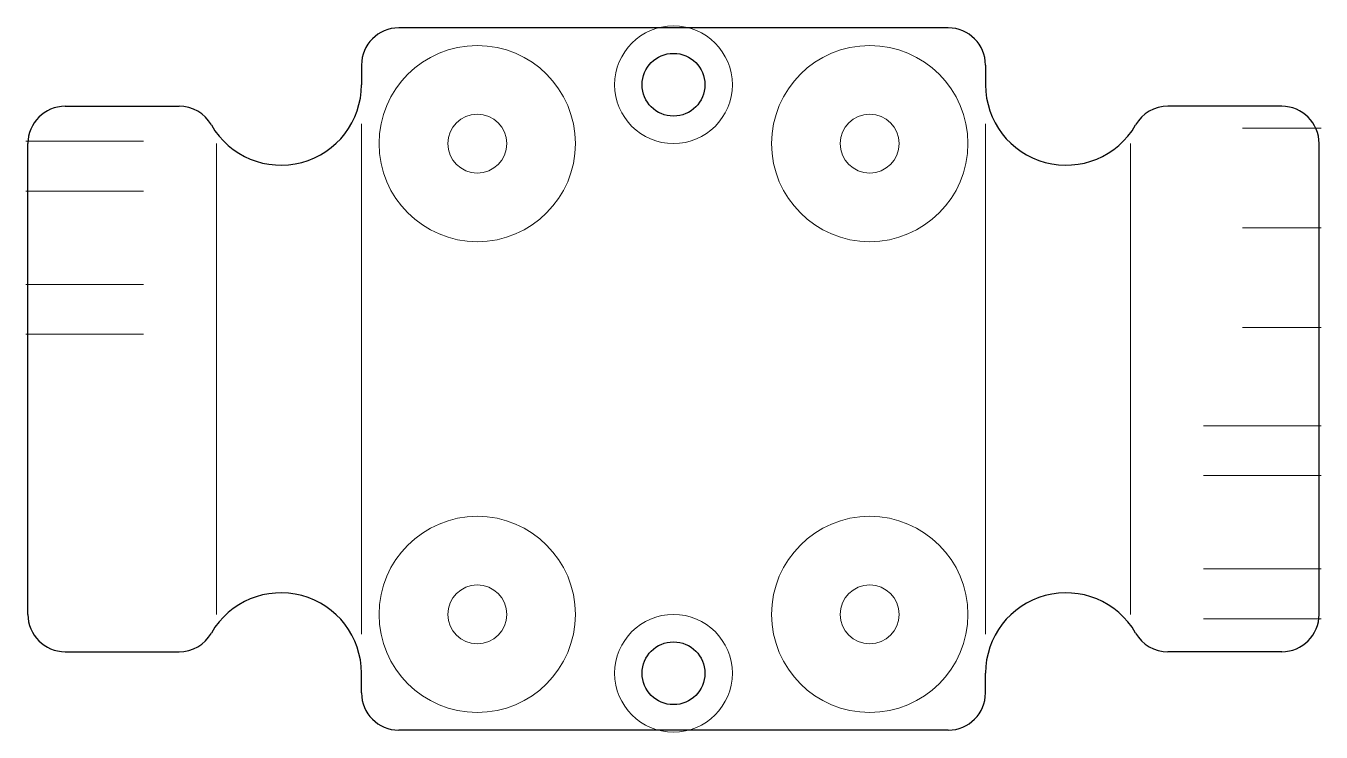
# Model space of a CAD drawing. Header units: millimetres. Extents: x -33 to 33, y -18 to 18.
import ezdxf

# ---------------------------------------------------------------- set-up
doc = ezdxf.new("R2010")
doc.units = ezdxf.units.MM
doc.layers.get('0').update_dxf_attribs({"lineweight": 13, "true_color": 0x000000})
doc.layers.add('cut', color=174, linetype='Continuous', lineweight=25, true_color=0x000080)

msp = doc.modelspace()

# ---------------------------------------------------------------- linework, layer by layer
for p, q in [((-15.9, 13), (-15.9, -13)), ((15.9, 13), (15.9, -13)), ((29, 12.78), (33, 12.78)), ((-33, 12.12), (-27, 12.12)), ((-23.296, -12), (-23.296, 12)), ((23.296, -12), (23.296, 12)), ((-27, 9.58), (-33, 9.58)), ((29, 7.7), (33, 7.7)), ((-33, 4.82), (-27, 4.82)), ((-27, 2.28), (-33, 2.28)), ((29, 2.62), (33, 2.62)), ((27, -2.38), (33, -2.38)), ((27, -4.92), (33, -4.92)), ((27, -9.68), (33, -9.68)), ((27, -12.22), (33, -12.22))]:
    msp.add_line(p, q)
for centre, radius in [((0, 15), 3), ((-10, 12), 5), ((10, 12), 5), ((-10, 12), 1.5), ((10, 12), 1.5), ((-10, -12), 5), ((10, -12), 5), ((-10, -12), 1.5), ((10, -12), 1.5), ((0, -15), 3)]:
    msp.add_circle(centre, radius)
at = {"layer": 'cut'}
for p, q in [((14, 17.9), (-14, 17.9)), ((-15.9, 16), (-15.9, 15)), ((15.9, 16), (15.9, 15)), ((-31, 13.9), (-25.196, 13.9)), ((31, 13.9), (25.196, 13.9)), ((-32.9, -12), (-32.9, 12)), ((32.9, -12), (32.9, 12)), ((-31, -13.9), (-25.196, -13.9)), ((31, -13.9), (25.196, -13.9)), ((-15.9, -16), (-15.9, -15)), ((15.9, -16), (15.9, -15)), ((14, -17.9), (-14, -17.9))]:
    msp.add_line(p, q, dxfattribs=at)
for centre in [(0, 15), (0, -15)]:
    msp.add_circle(centre, 1.6, dxfattribs=at)
for centre, radius, start, end in [((-14, 16), 1.9, 90, 180), ((14, 16), 1.9, 0, 90), ((-20, 15), 4.1, 210, 0), ((20, 15), 4.1, 180, 330), ((-31, 12), 1.9, 90, 180), ((-25.196, 12), 1.9, 30, 90), ((25.196, 12), 1.9, 90, 150), ((31, 12), 1.9, 360, 90), ((-20, -15), 4.1, 360, 150), ((20, -15), 4.1, 30, 180), ((-31, -12), 1.9, 180, 270), ((31, -12), 1.9, 270, 0), ((-25.196, -12), 1.9, 270, 330), ((25.196, -12), 1.9, 210, 270), ((-14, -16), 1.9, 180, 270), ((14, -16), 1.9, 270, 360)]:
    msp.add_arc(centre, radius, start, end, dxfattribs=at)

doc.saveas('drawing.dxf')
